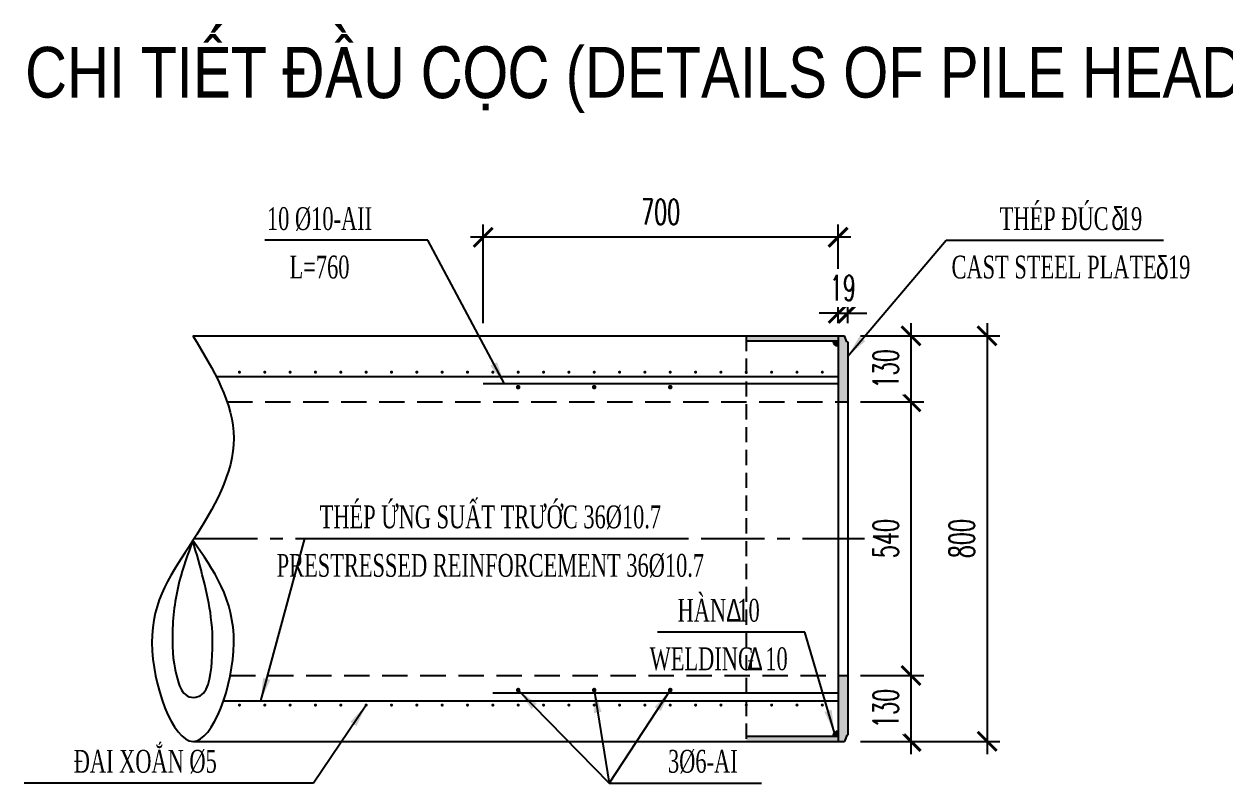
# Model space of a CAD drawing. Extents: x -687 to 808890, y -259 to 107959.
# Drawn here: x 768259 to 770627, y 65026 to 66523 of the extents above; entities that cross this region are included whole.
import ezdxf
from ezdxf.enums import TextEntityAlignment as Align

# ---------------------------------------------------------------- set-up
doc = ezdxf.new("R2010")
doc.units = 0
doc.header["$MEASUREMENT"] = 0
doc.header["$PDMODE"] = 3
doc.linetypes.add('CENTER', pattern=[2, 1.25, -0.25, 0.25, -0.25])
doc.linetypes.add('HIDDEN', pattern=[0.375, 0.25, -0.125])
doc.layers.get('0').update_dxf_attribs({"color": 3, "linetype": 'CONTINUOUS'})
doc.layers.get('DEFPOINTS').update_dxf_attribs({"linetype": 'CONTINUOUS'})
for name, color, linetype in [('Han', 7, 'CONTINUOUS'), ('Hatch', 5, 'CONTINUOUS'), ('Kich thuoc', 4, 'CONTINUOUS'), ('Net vang', 2, 'CONTINUOUS'), ('Text', 3, 'CONTINUOUS'), ('Thep chu', 1, 'CONTINUOUS'), ('Thep dai', 6, 'CONTINUOUS'), ('Tim', 8, 'CENTER')]:
    doc.layers.add(name, color=color, linetype=linetype)
doc.styles.add('Kichthuoc', font='romans.shx', dxfattribs={"width": 0.6})
doc.styles.get("Standard").update_dxf_attribs({"font": 'vntimeh.shx', "width": 0.65})
doc.styles.add('SYMBOL', font='greeks.shx', dxfattribs={"width": 0.8})
doc.styles.add('Ten', font='Vharialn.ttf')
doc.dimstyles.new('Dim 250', dxfattribs={"dimscale": 250, "dimtxt": 0.2, "dimasz": 0.15, "dimexe": 0.1, "dimexo": 0.1, "dimgap": 0.1, "dimtad": 1, "dimdec": 0, "dimlfac": -1, "dimzin": 0, "dimdsep": 46, "dimtxsty": 'Kichthuoc', "dimblk": 'ARCHTICK', "dimcen": 0.1, "dimdle": 0.1, "dimclrd": 4, "dimclre": 4, "dimclrt": 3, "dimadec": 0, "dimazin": 0, "dimtfac": 1, "dimtdec": 0, "dimtix": 1, "dimtmove": 2, "dimatfit": 3, "dimfxl": 1, "dimtfill": 1, "dimtolj": 1, "dimtzin": 0, "dimarcsym": 0})
doc.dimstyles.new('Le 250', dxfattribs={"dimscale": 250, "dimtxt": 0.22, "dimasz": 0.18, "dimexe": 0.1, "dimexo": 0.2, "dimgap": 0.1, "dimtad": 1, "dimdec": 0, "dimzin": 0, "dimdsep": 46, "dimtxsty": 'Kichthuoc', "dimblk": 'ARCHTICK', "dimcen": 0, "dimdle": 0.1, "dimclrd": 2, "dimclre": 2, "dimclrt": 256, "dimadec": 0, "dimazin": 0, "dimtfac": 1, "dimtdec": 0, "dimtix": 1, "dimtmove": 2, "dimatfit": 3, "dimfxl": 1, "dimtolj": 1, "dimtzin": 0, "dimarcsym": 0})

# ---------------------------------------------------------------- blocks, each defined once
blk = doc.blocks.new('_ArchTick')
at = {"color": 0, "linetype": 'ByBlock', "const_width": 0.15}
blk.add_lwpolyline([(-0.5, -0.5), (0.5, 0.5)], dxfattribs=at)
blk = doc.blocks.new('*D195')
at = {"layer": 'DEFPOINTS', "color": 0}
for p in [(769165.4, 66102.7), (769165.4, 65908.3), (769865.4, 65908.3)]:
    blk.add_point(p, dxfattribs=at)
at = {"layer": 'Kich thuoc', "color": 4, "lineweight": -2}
for p, q in [((769165.4, 65933.3), (769165.4, 66127.7)), ((769865.4, 65933.3), (769865.4, 66127.7)), ((769890.4, 66102.7), (769140.4, 66102.7))]:
    blk.add_line(p, q, dxfattribs=at)
at = {"layer": 'Kich thuoc', "color": 4, "lineweight": -2, "xscale": 37.5, "yscale": 37.5, "zscale": 37.5, "rotation": 180}
blk.add_blockref('_ArchTick', (769165.4, 66102.7), dxfattribs=at)
at = {"layer": 'Kich thuoc', "color": 4, "lineweight": -2, "xscale": 37.5, "yscale": 37.5, "zscale": 37.5}
blk.add_blockref('_ArchTick', (769865.4, 66102.7), dxfattribs=at)
at = {"layer": 'Kich thuoc', "color": 3, "insert": (769515.4, 66152.7), "char_height": 50, "attachment_point": 5, "style": 'Kichthuoc', "bg_fill": 3, "box_fill_scale": 1.25, "bg_fill_color": 9, "bg_fill_true_color": 13158600, "bg_fill_transparency": 12770800}
blk.add_mtext('\\A1;700', dxfattribs=at)
blk = doc.blocks.new('*D196')
at = {"layer": 'DEFPOINTS', "color": 0}
for p in [(769884.4, 65952.7), (769865.4, 65908.3), (769884.4, 65908.3)]:
    blk.add_point(p, dxfattribs=at)
at = {"layer": 'Kich thuoc', "color": 4, "lineweight": -2}
for p, q in [((769865.4, 65933.3), (769865.4, 65977.7)), ((769884.4, 65933.3), (769884.4, 65977.7)), ((769865.4, 65952.7), (769827.9, 65952.7)), ((769865.4, 65952.7), (769884.4, 65952.7)), ((769884.4, 65952.7), (769921.9, 65952.7))]:
    blk.add_line(p, q, dxfattribs=at)
at = {"layer": 'Kich thuoc', "color": 4, "lineweight": -2, "xscale": 37.5, "yscale": 37.5, "zscale": 37.5}
blk.add_blockref('_ArchTick', (769865.4, 65952.7), dxfattribs=at)
at = {"layer": 'Kich thuoc', "color": 4, "lineweight": -2, "xscale": 37.5, "yscale": 37.5, "zscale": 37.5, "rotation": 180}
blk.add_blockref('_ArchTick', (769884.4, 65952.7), dxfattribs=at)
at = {"layer": 'Kich thuoc', "color": 3, "insert": (769874.9, 66002.7), "char_height": 50, "attachment_point": 5, "style": 'Kichthuoc', "bg_fill": 3, "box_fill_scale": 1.25, "bg_fill_color": 9, "bg_fill_true_color": 13158600, "bg_fill_transparency": 14905304}
blk.add_mtext('\\A1;19', dxfattribs=at)
blk = doc.blocks.new('*D197')
at = {"layer": 'DEFPOINTS', "color": 0}
for p in [(769884.4, 65238.3), (770009.4, 65238.3), (769884.4, 65108.3)]:
    blk.add_point(p, dxfattribs=at)
at = {"layer": 'Kich thuoc', "color": 4, "lineweight": -2}
for p, q in [((770009.4, 65083.3), (770009.4, 65263.3)), ((769909.4, 65238.3), (770034.4, 65238.3)), ((769909.4, 65108.3), (770034.4, 65108.3))]:
    blk.add_line(p, q, dxfattribs=at)
at = {"layer": 'Kich thuoc', "color": 4, "lineweight": -2, "xscale": 37.5, "yscale": 37.5, "zscale": 37.5}
for p, rotation in [((770009.4, 65238.3), 90), ((770009.4, 65108.3), 270)]:
    blk.add_blockref('_ArchTick', p, dxfattribs=dict(at, rotation=rotation))
at = {"layer": 'Kich thuoc', "color": 3, "insert": (769959.4, 65173.3), "char_height": 50, "attachment_point": 5, "rotation": 90, "style": 'Kichthuoc', "bg_fill": 3, "box_fill_scale": 1.25, "bg_fill_color": 9, "bg_fill_true_color": 13158600, "bg_fill_transparency": 14905304}
blk.add_mtext('\\A1;130', dxfattribs=at)
blk = doc.blocks.new('*D198')
at = {"layer": 'DEFPOINTS', "color": 0}
for p in [(769884.4, 65908.3), (769884.4, 65108.3), (770159.4, 65108.3)]:
    blk.add_point(p, dxfattribs=at)
at = {"layer": 'Kich thuoc', "color": 4, "lineweight": -2}
for p, q in [((770159.4, 65933.3), (770159.4, 65083.3)), ((769909.4, 65908.3), (770184.4, 65908.3)), ((769909.4, 65108.3), (770184.4, 65108.3))]:
    blk.add_line(p, q, dxfattribs=at)
at = {"layer": 'Kich thuoc', "color": 4, "lineweight": -2, "xscale": 37.5, "yscale": 37.5, "zscale": 37.5}
for p, rotation in [((770159.4, 65908.3), 90), ((770159.4, 65108.3), 270)]:
    blk.add_blockref('_ArchTick', p, dxfattribs=dict(at, rotation=rotation))
at = {"layer": 'Kich thuoc', "color": 3, "insert": (770109.4, 65508.3), "char_height": 50, "attachment_point": 5, "rotation": 90, "style": 'Kichthuoc', "bg_fill": 3, "box_fill_scale": 1.25, "bg_fill_color": 9, "bg_fill_true_color": 13158600, "bg_fill_transparency": 14905304}
blk.add_mtext('\\A1;800', dxfattribs=at)
blk = doc.blocks.new('*D199')
at = {"layer": 'DEFPOINTS', "color": 0}
for p in [(769884.4, 65778.3), (770009.4, 65778.3), (769884.4, 65238.3)]:
    blk.add_point(p, dxfattribs=at)
at = {"layer": 'Kich thuoc', "color": 4, "lineweight": -2}
for p, q in [((770009.4, 65213.3), (770009.4, 65803.3)), ((769909.4, 65778.3), (770034.4, 65778.3)), ((769909.4, 65238.3), (770034.4, 65238.3))]:
    blk.add_line(p, q, dxfattribs=at)
at = {"layer": 'Kich thuoc', "color": 4, "lineweight": -2, "xscale": 37.5, "yscale": 37.5, "zscale": 37.5}
for p, rotation in [((770009.4, 65778.3), 90), ((770009.4, 65238.3), 270)]:
    blk.add_blockref('_ArchTick', p, dxfattribs=dict(at, rotation=rotation))
at = {"layer": 'Kich thuoc', "color": 3, "insert": (769959.4, 65508.3), "char_height": 50, "attachment_point": 5, "rotation": 90, "style": 'Kichthuoc', "bg_fill": 3, "box_fill_scale": 1.25, "bg_fill_color": 9, "bg_fill_true_color": 13158600, "bg_fill_transparency": 12279820}
blk.add_mtext('\\A1;540', dxfattribs=at)
blk = doc.blocks.new('*D200')
at = {"layer": 'DEFPOINTS', "color": 0}
for p in [(769884.4, 65908.3), (770009.4, 65908.3), (769884.4, 65778.3)]:
    blk.add_point(p, dxfattribs=at)
at = {"layer": 'Kich thuoc', "color": 4, "lineweight": -2}
for p, q in [((770009.4, 65753.3), (770009.4, 65933.3)), ((769909.4, 65908.3), (770034.4, 65908.3)), ((769909.4, 65778.3), (770034.4, 65778.3))]:
    blk.add_line(p, q, dxfattribs=at)
at = {"layer": 'Kich thuoc', "color": 4, "lineweight": -2, "xscale": 37.5, "yscale": 37.5, "zscale": 37.5}
for p, rotation in [((770009.4, 65908.3), 90), ((770009.4, 65778.3), 270)]:
    blk.add_blockref('_ArchTick', p, dxfattribs=dict(at, rotation=rotation))
at = {"layer": 'Kich thuoc', "color": 3, "insert": (769959.4, 65843.3), "char_height": 50, "attachment_point": 5, "rotation": 90, "style": 'Kichthuoc', "bg_fill": 3, "box_fill_scale": 1.25, "bg_fill_color": 9, "bg_fill_true_color": 13158600, "bg_fill_transparency": 14897564}
blk.add_mtext('\\A1;130', dxfattribs=at)

msp = doc.modelspace()

# ---------------------------------------------------------------- hatches: boundary and pattern name
at = {"layer": 'Han'}
msp.add_hatch(color=256, dxfattribs=at).paths.add_polyline_path([(769865.4, 65118.3), (769855.4, 65118.3, -0.414214), (769865.4, 65128.3)])
at = {"layer": 'Hatch'}
h = msp.add_hatch(color=256, dxfattribs=at)
h.paths.add_polyline_path([(769865.4, 65908.3), (769684.4, 65908.3), (769684.4, 65898.3), (769865.4, 65898.3)])
h.paths.add_polyline_path([(769884.4, 65896.3), (769882.6, 65896.3), (769878.4, 65908.3), (769865.4, 65908.3), (769865.4, 65778.3), (769884.4, 65778.3)])
h = msp.add_hatch(color=256, dxfattribs=at)
h.paths.add_polyline_path([(769884.4, 65238.3), (769865.4, 65238.3), (769865.4, 65108.3), (769878.4, 65108.3), (769882.6, 65120.3), (769884.4, 65120.3)])
h.paths.add_polyline_path([(769865.4, 65118.3), (769684.4, 65118.3), (769684.4, 65108.3), (769865.4, 65108.3)])

# ---------------------------------------------------------------- linework, layer by layer
msp.add_line((769684.4, 65118.3), (769865.4, 65118.3))
at = {"const_width": 4.5}
for points in [[(769232.1, 65807.1, 1), (769236.6, 65807.1, 1)], [(769382.1, 65807.1, 1), (769386.6, 65807.1, 1)], [(769532.1, 65807.1, 1), (769536.6, 65807.1, 1)], [(769232.1, 65209.5, -1), (769236.6, 65209.5, -1)], [(769382.1, 65209.5, -1), (769386.6, 65209.5, -1)], [(769532.1, 65209.5, -1), (769536.6, 65209.5, -1)]]:
    msp.add_lwpolyline(points, format="xyb", close=True, dxfattribs=at)
at = {"layer": 'Han'}
msp.add_arc((769865.4, 65118.3), 10, 90, 180, dxfattribs=at)
at = {"layer": 'Hatch', "linetype": 'HIDDEN', "ltscale": 120}
msp.add_line((769684.4, 65908.3), (769684.4, 65108.3), dxfattribs=at)
at = {"layer": 'Net vang'}
for points, knots in [([(768592.5, 65908.3), (768632.9, 65841.7), (768713.6, 65708.4), (768593, 65496), (768471.1, 65335.2), (768592.8, 64997.3), (768713.7, 65333.2), (768633.4, 65446.6), (768592.5, 65504.3)], [0, 0, 0, 0, 217.550511, 435.101022, 652.651533, 862.881742, 1073.007423, 1290.557934, 1290.557934, 1290.557934, 1290.557934]), ([(768592.5, 65504.3), (768607.3, 65452.8), (768630.4, 65372.2), (768633.2, 65277.1), (768622, 65190.1), (768573.9, 65197.2), (768554.5, 65247.1), (768549.1, 65321.8), (768560.4, 65417.9), (768582.6, 65477.7), (768592.5, 65504.3)], [0, 0, 0, 0, 155.255889, 243.008911, 319.962243, 337.767249, 370.835349, 463.424431, 569.804282, 654.888435, 654.888435, 654.888435, 654.888435])]:
    msp.add_open_spline(points, degree=3, knots=knots, dxfattribs=at)
at = {"layer": 'Thep chu'}
for p, q in [((768638.3, 65828.3), (769865.4, 65828.3)), ((768653, 65188.3), (769865.4, 65188.3))]:
    msp.add_line(p, q, dxfattribs=at)
at = {"layer": 'Thep dai'}
for p, q in [((769865.4, 65813.3), (769165.4, 65813.3)), ((769865.4, 65203.3), (769184.4, 65203.3))]:
    msp.add_line(p, q, dxfattribs=at)
at = {"layer": 'Thep dai', "const_width": 3}
for points in [[(768682.9, 65836.6, 1), (768685.9, 65836.6, 1)], [(768732.9, 65836.6, 1), (768735.9, 65836.6, 1)], [(768782.9, 65836.6, 1), (768785.9, 65836.6, 1)], [(768832.9, 65836.6, 1), (768835.9, 65836.6, 1)], [(768882.9, 65836.6, 1), (768885.9, 65836.6, 1)], [(768932.9, 65836.6, 1), (768935.9, 65836.6, 1)], [(768982.9, 65836.6, 1), (768985.9, 65836.6, 1)], [(769032.9, 65836.6, 1), (769035.9, 65836.6, 1)], [(769082.9, 65836.6, 1), (769085.9, 65836.6, 1)], [(769132.9, 65836.6, 1), (769135.9, 65836.6, 1)], [(769182.9, 65836.6, 1), (769185.9, 65836.6, 1)], [(769232.9, 65836.6, 1), (769235.9, 65836.6, 1)], [(769282.9, 65836.6, 1), (769285.9, 65836.6, 1)], [(769332.9, 65836.6, 1), (769335.9, 65836.6, 1)], [(769382.9, 65836.6, 1), (769385.9, 65836.6, 1)], [(769432.9, 65836.6, 1), (769435.9, 65836.6, 1)], [(769482.9, 65836.6, 1), (769485.9, 65836.6, 1)], [(769532.9, 65836.6, 1), (769535.9, 65836.6, 1)], [(769582.9, 65836.6, 1), (769585.9, 65836.6, 1)], [(769632.9, 65836.6, 1), (769635.9, 65836.6, 1)], [(769682.9, 65836.6, 1), (769685.9, 65836.6, 1)], [(769732.9, 65836.6, 1), (769735.9, 65836.6, 1)], [(769782.9, 65836.6, 1), (769785.9, 65836.6, 1)], [(769832.9, 65836.6, 1), (769835.9, 65836.6, 1)], [(768682.9, 65179.9, -1), (768685.9, 65179.9, -1)], [(768732.9, 65179.9, -1), (768735.9, 65179.9, -1)], [(768782.9, 65179.9, -1), (768785.9, 65179.9, -1)], [(768832.9, 65179.9, -1), (768835.9, 65179.9, -1)], [(768882.9, 65179.9, -1), (768885.9, 65179.9, -1)], [(768932.9, 65179.9, -1), (768935.9, 65179.9, -1)], [(768982.9, 65179.9, -1), (768985.9, 65179.9, -1)], [(769032.9, 65179.9, -1), (769035.9, 65179.9, -1)], [(769082.9, 65179.9, -1), (769085.9, 65179.9, -1)], [(769132.9, 65179.9, -1), (769135.9, 65179.9, -1)], [(769182.9, 65179.9, -1), (769185.9, 65179.9, -1)], [(769232.9, 65179.9, -1), (769235.9, 65179.9, -1)], [(769282.9, 65179.9, -1), (769285.9, 65179.9, -1)], [(769332.9, 65179.9, -1), (769335.9, 65179.9, -1)], [(769382.9, 65179.9, -1), (769385.9, 65179.9, -1)], [(769432.9, 65179.9, -1), (769435.9, 65179.9, -1)], [(769482.9, 65179.9, -1), (769485.9, 65179.9, -1)], [(769532.9, 65179.9, -1), (769535.9, 65179.9, -1)], [(769582.9, 65179.9, -1), (769585.9, 65179.9, -1)], [(769632.9, 65179.9, -1), (769635.9, 65179.9, -1)], [(769682.9, 65179.9, -1), (769685.9, 65179.9, -1)], [(769732.9, 65179.9, -1), (769735.9, 65179.9, -1)], [(769782.9, 65179.9, -1), (769785.9, 65179.9, -1)], [(769832.9, 65179.9, -1), (769835.9, 65179.9, -1)]]:
    msp.add_lwpolyline(points, format="xyb", close=True, dxfattribs=at)

# ---------------------------------------------------------------- texts
at = {"layer": 'Text', "color": 3, "style": 'Ten'}
msp.add_text('Chi tiÕt ®Çu cäc (details of pile head)', height=100, dxfattribs=at).set_placement((769482.2, 66378.3), align=Align.CENTER)
at = {"layer": 'Text', "width": 0.65}
for s, p in [('thÐp ®óc  19', (770324.9, 66117.1)), ('10 %%C10-aii', (768842.4, 66117.1)), ('l=760', (768842.4, 66021.5)), ('cast steel plate  19', (770324.9, 66021.5)), ('thÐp øng suÊt tr\xadíc 36%%c10.7', (769179.5, 65528.7)), ('prestressed reinforcement 36%%c10.7', (769179.5, 65433)), ('hµn  10', (769629.9, 65344.4)), ('welding  10', (769629.9, 65248.7)), ('®ai xo¾n %%C5', (768498.6, 65046.5)), ('3%%C6-ai', (769598.6, 65046.5))]:
    msp.add_text(s, height=45, dxfattribs=at).set_placement(p, align=Align.CENTER)
at = {"layer": 'Text', "style": 'SYMBOL', "width": 0.75}
for s, p in [('d', (770404.5, 66117.1)), ('d', (770492.5, 66020.4)), ('D', (769644.7, 65344.4)), ('D', (769686.4, 65248.7))]:
    msp.add_text(s, height=45, dxfattribs=at).set_placement(p)

# ---------------------------------------------------------------- leaders
at = {"layer": 'Kich thuoc'}
for points, override in [([(769207.2, 65813.3), (769056, 66096.8), (768734.4, 66096.8)], {"dimtad": 0}), ([(769884.4, 65868.2), (770078.5, 66096.8), (770507.3, 66096.8)], {"dimtad": 0}), ([(768726.4, 65188.3), (768813.3, 65508.3), (769559.9, 65508.3)], {"dimtad": 0}), ([(769858.3, 65125.4), (769800.1, 65324), (769509.3, 65324)], {"dimtad": 0}), ([(769234.4, 65209.5), (769413.9, 65026.1), (769714.3, 65026.1)], {"dimgap": 0.1, "dimtad": 0}), ([(769384.4, 65209.5), (769413.9, 65026.1)], {"dimtad": 0}), ([(769534.4, 65209.5), (769413.9, 65026.1)], {"dimtad": 0}), ([(768934.4, 65179.9), (768830.8, 65026.1), (768259.4, 65026.1)], {"dimgap": 0.1, "dimtad": 0})]:
    msp.add_leader(points, dimstyle='Le 250', override=override, dxfattribs=at)

# ---------------------------------------------------------------- next in the draw order: dimensions: what is measured, and where the dimension line sits
dim = msp.add_linear_dim(base=(769165.4, 66102.7), p1=(769865.4, 65908.3), p2=(769165.4, 65908.3), dimstyle='Dim 250', dxfattribs=at)
dim.commit()
dim.dimension.update_dxf_attribs({"geometry": '*D195', "text_midpoint": (769515.4, 66152.7)})
dim = msp.add_linear_dim(base=(770009.4, 65238.3), p1=(769884.4, 65108.3), p2=(769884.4, 65238.3), angle=90, dimstyle='Dim 250', dxfattribs=at)
dim.commit()
dim.dimension.update_dxf_attribs({"geometry": '*D197', "text_midpoint": (769959.4, 65173.3)})

# ---------------------------------------------------------------- next in the draw order: dimensions: what is measured, and where the dimension line sits
dim = msp.add_linear_dim(base=(769884.4, 65952.7), p1=(769865.4, 65908.3), p2=(769884.4, 65908.3), dimstyle='Dim 250', dxfattribs=at)
dim.commit()
dim.dimension.update_dxf_attribs({"geometry": '*D196', "text_midpoint": (769874.9, 66002.7)})

# ---------------------------------------------------------------- next in the draw order: hatches: boundary and pattern name
at = {"layer": 'Han'}
msp.add_hatch(color=256, dxfattribs=at).paths.add_polyline_path([(769865.4, 65898.3), (769855.4, 65898.3, 0.414214), (769865.4, 65888.3)])

# ---------------------------------------------------------------- next in the draw order: linework, layer by layer
for p, q in [((769684.4, 65898.3), (769865.4, 65898.3)), ((769865.4, 65908.3), (769865.4, 65108.3))]:
    msp.add_line(p, q)
msp.add_arc((769865.4, 65898.3), 10, 180, 270, dxfattribs=at)

# ---------------------------------------------------------------- next in the draw order: dimensions: what is measured, and where the dimension line sits
at = {"layer": 'Kich thuoc'}
dim = msp.add_linear_dim(base=(770159.4, 65108.3), p1=(769884.4, 65908.3), p2=(769884.4, 65108.3), angle=90, dimstyle='Dim 250', dxfattribs=at)
dim.commit()
dim.dimension.update_dxf_attribs({"geometry": '*D198', "text_midpoint": (770109.4, 65508.3)})

# ---------------------------------------------------------------- next in the draw order: linework, layer by layer
for p, q in [((768593.5, 65108.3), (769878.4, 65108.3)), ((769882.6, 65120.3), (769878.4, 65108.3)), ((769882.6, 65120.3), (769884.4, 65120.3))]:
    msp.add_line(p, q)

# ---------------------------------------------------------------- next in the draw order: dimensions: what is measured, and where the dimension line sits
dim = msp.add_linear_dim(base=(770009.4, 65778.3), p1=(769884.4, 65238.3), p2=(769884.4, 65778.3), angle=90, dimstyle='Dim 250', dxfattribs=at)
dim.commit()
dim.dimension.update_dxf_attribs({"geometry": '*D199', "text_midpoint": (769959.4, 65508.3)})

# ---------------------------------------------------------------- next in the draw order: linework, layer by layer
at = {"layer": 'Net vang', "linetype": 'HIDDEN', "ltscale": 200}
msp.add_line((768666.3, 65238.3), (769884.4, 65238.3), dxfattribs=at)
at = {"layer": 'Tim', "ltscale": 100}
msp.add_line((768595.1, 65508.3), (769917.7, 65508.3), dxfattribs=at)

# ---------------------------------------------------------------- next in the draw order: dimensions: what is measured, and where the dimension line sits
at = {"layer": 'Kich thuoc'}
dim = msp.add_linear_dim(base=(770009.4, 65908.3), p1=(769884.4, 65778.3), p2=(769884.4, 65908.3), angle=90, dimstyle='Dim 250', dxfattribs=at)
dim.commit()
dim.dimension.update_dxf_attribs({"geometry": '*D200', "text_midpoint": (769959.4, 65843.3)})

# ---------------------------------------------------------------- next in the draw order: linework, layer by layer
for p, q in [((768592.5, 65908.3), (769878.4, 65908.3)), ((769882.6, 65896.3), (769878.4, 65908.3)), ((769882.6, 65896.3), (769884.4, 65896.3)), ((769884.4, 65896.3), (769884.4, 65120.3))]:
    msp.add_line(p, q)
at = {"layer": 'Net vang', "linetype": 'HIDDEN', "ltscale": 200}
msp.add_line((768660, 65778.3), (769884.4, 65778.3), dxfattribs=at)

doc.saveas('drawing.dxf')
